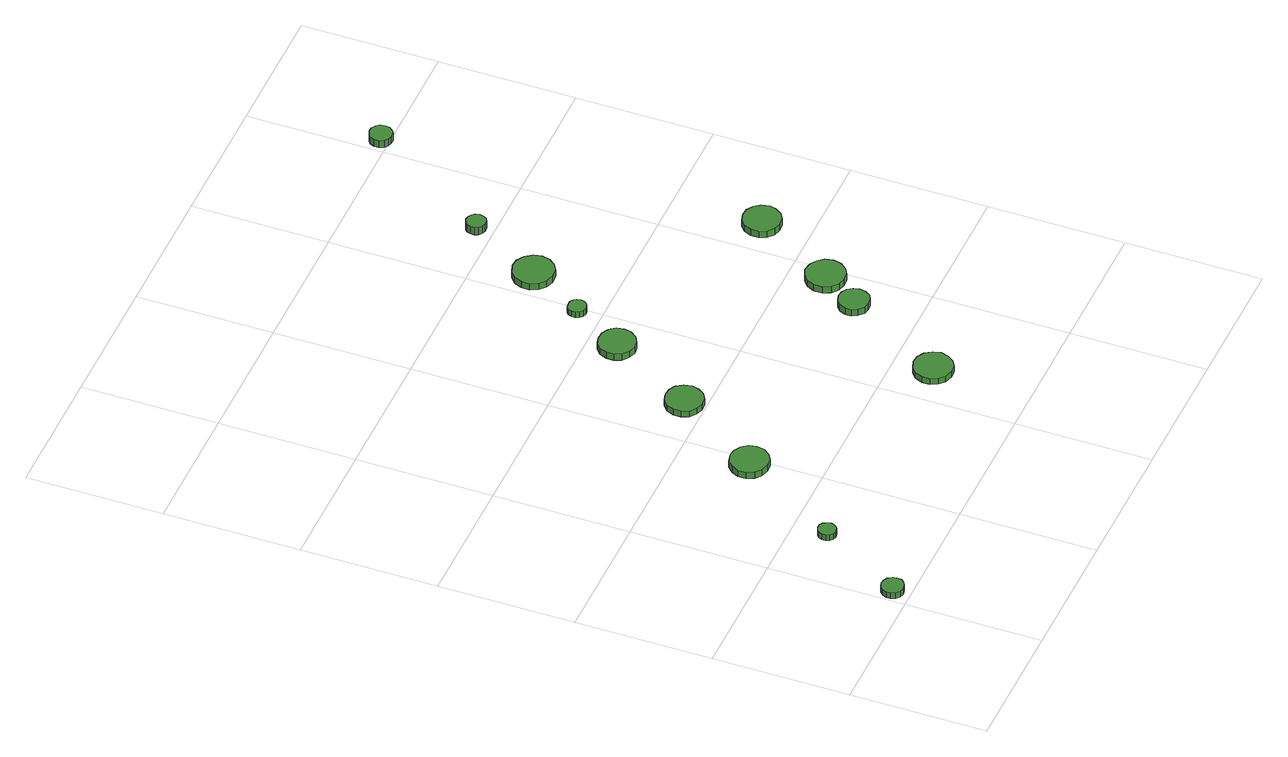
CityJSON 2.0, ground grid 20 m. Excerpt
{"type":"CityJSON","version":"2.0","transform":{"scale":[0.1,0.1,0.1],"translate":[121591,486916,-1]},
"CityObjects":{
"tree1":{"type":"SolitaryVegetationObject","attributes":{"function":"something"},"geometry":[{"type":"MultiSurface","lod":"1","boundaries":[[[0,1,2,3,4,5,6,7,8,9,10,11,12,13,14]],[[15,16,17,18,19,20,21,22,23,24,25,26,27,28,29]],[[0,29,28,1]],[[1,28,27,2]],[[2,27,26,3]],[[3,26,25,4]],[[4,25,24,5]],[[5,24,23,6]],[[6,23,22,7]],[[7,22,21,8]],[[8,21,20,9]],[[9,20,19,10]],[[10,19,18,11]],[[11,18,17,12]],[[12,17,16,13]],[[13,16,15,14]],[[14,15,29,0]]]}]},
"tree2":{"type":"SolitaryVegetationObject","attributes":{"function":"something"},"geometry":[{"type":"MultiSurface","lod":"1","boundaries":[[[30,31,32,33,34,35,36,37,38,39,40,41,42,43,44]],[[45,46,47,48,49,50,51,52,53,54,55,56,57,58,59]],[[30,59,58,31]],[[31,58,57,32]],[[32,57,56,33]],[[33,56,55,34]],[[34,55,54,35]],[[35,54,53,36]],[[36,53,52,37]],[[37,52,51,38]],[[38,51,50,39]],[[39,50,49,40]],[[40,49,48,41]],[[41,48,47,42]],[[42,47,46,43]],[[43,46,45,44]],[[44,45,59,30]]]}]},
"tree3":{"type":"SolitaryVegetationObject","attributes":{"function":"something"},"geometry":[{"type":"MultiSurface","lod":"1","boundaries":[[[60,61,62,63,64,65,66,67,68,69,70,71,72,73,74]],[[75,76,77,78,79,80,81,82,83,84,85,86,87,88,89]],[[60,89,88,61]],[[61,88,87,62]],[[62,87,86,63]],[[63,86,85,64]],[[64,85,84,65]],[[65,84,83,66]],[[66,83,82,67]],[[67,82,81,68]],[[68,81,80,69]],[[69,80,79,70]],[[70,79,78,71]],[[71,78,77,72]],[[72,77,76,73]],[[73,76,75,74]],[[74,75,89,60]]]}]},
"tree4":{"type":"SolitaryVegetationObject","attributes":{"function":"something"},"geometry":[{"type":"MultiSurface","lod":"1","boundaries":[[[90,91,92,93,94,95,96,97,98,99,100,101,102,103,104]],[[105,106,107,108,109,110,111,112,113,114,115,116,117,118,119]],[[90,119,118,91]],[[91,118,117,92]],[[92,117,116,93]],[[93,116,115,94]],[[94,115,114,95]],[[95,114,113,96]],[[96,113,112,97]],[[97,112,111,98]],[[98,111,110,99]],[[99,110,109,100]],[[100,109,108,101]],[[101,108,107,102]],[[102,107,106,103]],[[103,106,105,104]],[[104,105,119,90]]]}]},
"tree5":{"type":"SolitaryVegetationObject","attributes":{"function":"something"},"geometry":[{"type":"MultiSurface","lod":"1","boundaries":[[[120,121,122,123,124,125,126,127,128,129,130,131,132,133,134]],[[135,136,137,138,139,140,141,142,143,144,145,146,147,148,149]],[[120,149,148,121]],[[121,148,147,122]],[[122,147,146,123]],[[123,146,145,124]],[[124,145,144,125]],[[125,144,143,126]],[[126,143,142,127]],[[127,142,141,128]],[[128,141,140,129]],[[129,140,139,130]],[[130,139,138,131]],[[131,138,137,132]],[[132,137,136,133]],[[133,136,135,134]],[[134,135,149,120]]]}]},
"tree6":{"type":"SolitaryVegetationObject","attributes":{"function":"something"},"geometry":[{"type":"MultiSurface","lod":"1","boundaries":[[[150,151,152,153,154,155,156,157,158,159,160,161,162,163,164]],[[165,166,167,168,169,170,171,172,173,174,175,176,177,178,179]],[[150,179,178,151]],[[151,178,177,152]],[[152,177,176,153]],[[153,176,175,154]],[[154,175,174,155]],[[155,174,173,156]],[[156,173,172,157]],[[157,172,171,158]],[[158,171,170,159]],[[159,170,169,160]],[[160,169,168,161]],[[161,168,167,162]],[[162,167,166,163]],[[163,166,165,164]],[[164,165,179,150]]]}]},
"tree7":{"type":"SolitaryVegetationObject","attributes":{"function":"something"},"geometry":[{"type":"MultiSurface","lod":"1","boundaries":[[[180,181,182,183,184,185,186,187,188,189,190,191,192,193,194]],[[195,196,197,198,199,200,201,202,203,204,205,206,207,208,209]],[[180,209,208,181]],[[181,208,207,182]],[[182,207,206,183]],[[183,206,205,184]],[[184,205,204,185]],[[185,204,203,186]],[[186,203,202,187]],[[187,202,201,188]],[[188,201,200,189]],[[189,200,199,190]],[[190,199,198,191]],[[191,198,197,192]],[[192,197,196,193]],[[193,196,195,194]],[[194,195,209,180]]]}]},
"tree8":{"type":"SolitaryVegetationObject","attributes":{"function":"something"},"geometry":[{"type":"MultiSurface","lod":"1","boundaries":[[[210,211,212,213,214,215,216,217,218,219,220,221,222,223,224]],[[225,226,227,228,229,230,231,232,233,234,235,236,237,238,239]],[[210,239,238,211]],[[211,238,237,212]],[[212,237,236,213]],[[213,236,235,214]],[[214,235,234,215]],[[215,234,233,216]],[[216,233,232,217]],[[217,232,231,218]],[[218,231,230,219]],[[219,230,229,220]],[[220,229,228,221]],[[221,228,227,222]],[[222,227,226,223]],[[223,226,225,224]],[[224,225,239,210]]]}]},
"tree9":{"type":"SolitaryVegetationObject","attributes":{"function":"something"},"geometry":[{"type":"MultiSurface","lod":"1","boundaries":[[[240,241,242,243,244,245,246,247,248,249,250,251,252,253,254]],[[255,256,257,258,259,260,261,262,263,264,265,266,267,268,269]],[[240,269,268,241]],[[241,268,267,242]],[[242,267,266,243]],[[243,266,265,244]],[[244,265,264,245]],[[245,264,263,246]],[[246,263,262,247]],[[247,262,261,248]],[[248,261,260,249]],[[249,260,259,250]],[[250,259,258,251]],[[251,258,257,252]],[[252,257,256,253]],[[253,256,255,254]],[[254,255,269,240]]]}]},
"tree10":{"type":"SolitaryVegetationObject","attributes":{"function":"something"},"geometry":[{"type":"MultiSurface","lod":"1","boundaries":[[[270,271,272,273,274,275,276,277,278,279,280,281,282,283,284]],[[285,286,287,288,289,290,291,292,293,294,295,296,297,298,299]],[[270,299,298,271]],[[271,298,297,272]],[[272,297,296,273]],[[273,296,295,274]],[[274,295,294,275]],[[275,294,293,276]],[[276,293,292,277]],[[277,292,291,278]],[[278,291,290,279]],[[279,290,289,280]],[[280,289,288,281]],[[281,288,287,282]],[[282,287,286,283]],[[283,286,285,284]],[[284,285,299,270]]]}]},
"tree11":{"type":"SolitaryVegetationObject","attributes":{"function":"something"},"geometry":[{"type":"MultiSurface","lod":"1","boundaries":[[[300,301,302,303,304,305,306,307,308,309,310,311,312,313,314]],[[315,316,317,318,319,320,321,322,323,324,325,326,327,328,329]],[[300,329,328,301]],[[301,328,327,302]],[[302,327,326,303]],[[303,326,325,304]],[[304,325,324,305]],[[305,324,323,306]],[[306,323,322,307]],[[307,322,321,308]],[[308,321,320,309]],[[309,320,319,310]],[[310,319,318,311]],[[311,318,317,312]],[[312,317,316,313]],[[313,316,315,314]],[[314,315,329,300]]]}]},
"tree12":{"type":"SolitaryVegetationObject","attributes":{"function":"something"},"geometry":[{"type":"MultiSurface","lod":"1","boundaries":[[[330,331,332,333,334,335,336,337,338,339,340,341,342,343,344]],[[345,346,347,348,349,350,351,352,353,354,355,356,357,358,359]],[[330,359,358,331]],[[331,358,357,332]],[[332,357,356,333]],[[333,356,355,334]],[[334,355,354,335]],[[335,354,353,336]],[[336,353,352,337]],[[337,352,351,338]],[[338,351,350,339]],[[339,350,349,340]],[[340,349,348,341]],[[341,348,347,342]],[[342,347,346,343]],[[343,346,345,344]],[[344,345,359,330]]]}]},
"tree13":{"type":"SolitaryVegetationObject","attributes":{"function":"something"},"geometry":[{"type":"MultiSurface","lod":"1","boundaries":[[[360,361,362,363,364,365,366,367,368,369,370,371,372,373,374]],[[375,376,377,378,379,380,381,382,383,384,385,386,387,388,389]],[[360,389,388,361]],[[361,388,387,362]],[[362,387,386,363]],[[363,386,385,364]],[[364,385,384,365]],[[365,384,383,366]],[[366,383,382,367]],[[367,382,381,368]],[[368,381,380,369]],[[369,380,379,370]],[[370,379,378,371]],[[371,378,377,372]],[[372,377,376,373]],[[373,376,375,374]],[[374,375,389,360]]]}]}
},
"vertices":[
[37,26,16],[36,32,16],[32,38,16],[26,41,16],[19,42,16],[13,40,16],[8,35,16],[5,29,16],[5,23,16],[8,16,16],[13,12,16],[19,10,16],[26,11,16],[32,14,16],[36,19,16],[36,19,6],[32,14,6],[26,11,6],[19,10,6],[13,12,6],[8,16,6],[5,23,6],[5,29,6],[8,35,6],[13,40,6],[19,42,6],[26,41,6],[32,38,6],[36,32,6],[37,26,6],
[109,151,16],[107,156,16],[104,161,16],[100,164,16],[94,164,16],[89,162,16],[85,159,16],[83,154,16],[83,148,16],[85,143,16],[89,140,16],[94,138,16],[100,139,16],[104,141,16],[107,146,16],[107,146,6],[104,141,6],[100,139,6],[94,138,6],[89,140,6],[85,143,6],[83,148,6],[83,154,6],[85,159,6],[89,162,6],[94,164,6],[100,164,6],[104,161,6],[107,156,6],[109,151,6],
[216,302,17],[214,313,17],[207,322,17],[197,328,17],[186,329,17],[174,326,17],[166,318,17],[161,308,17],[161,296,17],[166,285,17],[174,278,17],[186,274,17],[197,275,17],[207,281,17],[214,290,17],[214,290,6],[207,281,6],[197,275,6],[186,274,6],[174,278,6],[166,285,6],[161,296,6],[161,308,6],[166,318,6],[174,326,6],[186,329,6],[197,328,6],[207,322,6],[214,313,6],[216,302,6],
[300,430,16],[297,441,16],[291,451,16],[281,456,16],[270,457,16],[259,454,16],[250,446,16],[246,436,16],[246,425,16],[250,414,16],[259,407,16],[270,403,16],[281,404,16],[291,410,16],[297,419,16],[297,419,6],[291,410,6],[281,404,6],[270,403,6],[259,407,6],[250,414,6],[246,425,6],[246,436,6],[250,446,6],[259,454,6],[270,457,6],[281,456,6],[291,451,6],[297,441,6],[300,430,6],
[489,143,16],[486,154,16],[479,164,16],[469,170,16],[458,171,16],[446,167,16],[438,160,16],[433,149,16],[433,137,16],[438,127,16],[446,119,16],[458,115,16],[469,116,16],[479,122,16],[486,132,16],[486,132,6],[479,122,6],[469,116,6],[458,115,6],[446,119,6],[438,127,6],[433,137,6],[433,149,6],[438,160,6],[446,167,6],[458,171,6],[469,170,6],[479,164,6],[486,154,6],[489,143,6],
[373,558,17],[371,569,17],[364,578,17],[354,583,17],[343,584,17],[333,581,17],[324,573,17],[320,563,17],[320,552,17],[324,542,17],[333,535,17],[343,531,17],[354,532,17],[364,538,17],[371,547,17],[371,547,6],[364,538,6],[354,532,6],[343,531,6],[333,535,6],[324,542,6],[320,552,6],[320,563,6],[324,573,6],[333,581,6],[343,584,6],[354,583,6],[364,578,6],[371,569,6],[373,558,6],
[408,635,16],[407,641,16],[404,645,16],[399,648,16],[394,648,16],[388,647,16],[384,643,16],[382,638,16],[382,633,16],[384,628,16],[388,624,16],[394,622,16],[399,623,16],[404,626,16],[407,630,16],[407,630,6],[404,626,6],[399,623,6],[394,622,6],[388,624,6],[384,628,6],[382,633,6],[382,638,6],[384,643,6],[388,647,6],[394,648,6],[399,648,6],[404,645,6],[407,641,6],[408,635,6],
[568,293,17],[566,302,17],[561,309,17],[553,314,17],[544,315,17],[535,312,17],[528,306,17],[524,297,17],[524,288,17],[528,280,17],[535,273,17],[544,271,17],[553,272,17],[561,276,17],[566,284,17],[566,284,6],[561,276,6],[553,272,6],[544,271,6],[535,273,6],[528,280,6],[524,288,6],[524,297,6],[528,306,6],[535,312,6],[544,315,6],[553,314,6],[561,309,6],[566,302,6],[568,293,6],
[471,717,17],[468,729,17],[461,739,17],[450,746,17],[438,747,17],[426,743,17],[417,735,17],[412,724,17],[412,711,17],[417,700,17],[426,692,17],[438,688,17],[450,689,17],[461,695,17],[468,705,17],[468,705,6],[461,695,6],[450,689,6],[438,688,6],[426,692,6],[417,700,6],[412,711,6],[412,724,6],[417,735,6],[426,743,6],[438,747,6],[450,746,6],[461,739,6],[468,729,6],[471,717,6],
[610,348,17],[607,360,17],[600,369,17],[590,375,17],[578,377,17],[567,373,17],[558,365,17],[553,354,17],[553,342,17],[558,331,17],[567,323,17],[578,320,17],[590,321,17],[600,327,17],[607,336,17],[607,336,6],[600,327,6],[590,321,6],[578,320,6],[567,323,6],[558,331,6],[553,342,6],[553,354,6],[558,365,6],[567,373,6],[578,377,6],[590,375,6],[600,369,6],[607,360,6],[610,348,6],
[517,826,19],[515,832,19],[512,836,19],[507,839,19],[501,840,19],[495,838,19],[491,834,19],[489,829,19],[489,823,19],[491,818,19],[495,814,19],[501,812,19],[507,812,19],[512,815,19],[515,820,19],[515,820,6],[512,815,6],[507,812,6],[501,812,6],[495,814,6],[491,818,6],[489,823,6],[489,829,6],[491,834,6],[495,838,6],[501,840,6],[507,839,6],[512,836,6],[515,832,6],[517,826,6],
[681,470,17],[678,481,17],[672,490,17],[662,496,17],[651,497,17],[640,494,17],[631,486,17],[627,476,17],[627,464,17],[631,454,17],[640,446,17],[651,443,17],[662,444,17],[672,450,17],[678,459,17],[678,459,6],[672,450,6],[662,444,6],[651,443,6],[640,446,6],[631,454,6],[627,464,6],[627,476,6],[631,486,6],[640,494,6],[651,497,6],[662,496,6],[672,490,6],[678,481,6],[681,470,6],
[637,1012,20],[636,1019,20],[632,1024,20],[626,1028,20],[619,1028,20],[613,1026,20],[608,1022,20],[605,1015,20],[605,1009,20],[608,1002,20],[613,998,20],[619,996,20],[626,996,20],[632,1000,20],[636,1005,20],[636,1005,8],[632,1000,8],[626,996,8],[619,996,8],[613,998,8],[608,1002,8],[605,1009,8],[605,1015,8],[608,1022,8],[613,1026,8],[619,1028,8],[626,1028,8],[632,1024,8],[636,1019,8],[637,1012,8]
]}
